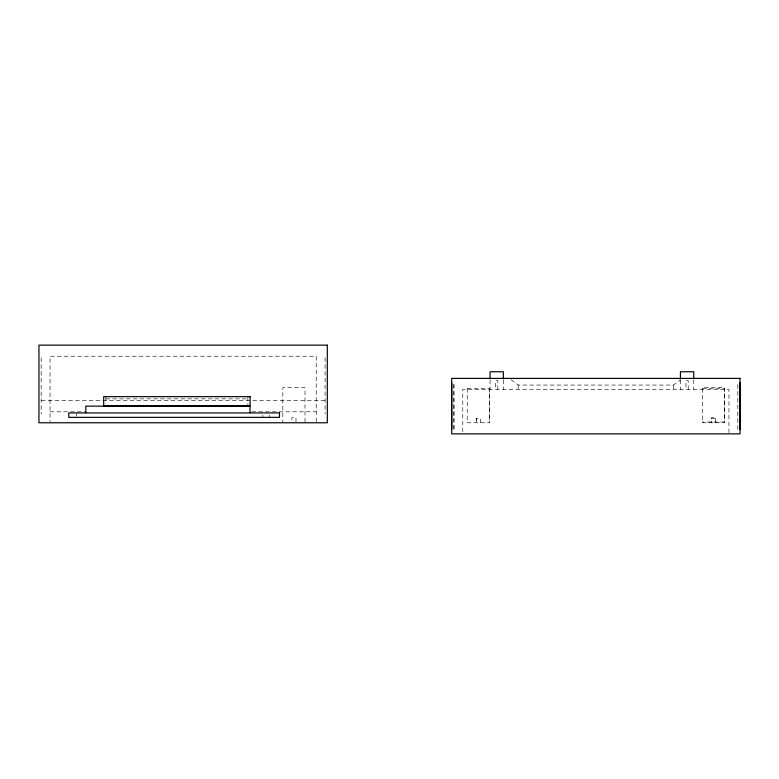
<?xml version="1.0" encoding="UTF-8"?>
<svg xmlns="http://www.w3.org/2000/svg" width="779" height="779" viewBox="0 0 779 779"><rect width="100%" height="100%" fill="white"/><g stroke="black" fill="none" stroke-linecap="round" stroke-linejoin="round"><path stroke-width="0.58" stroke-dasharray="3.9 2.92" d="M737.791 429.424L737.81 382.849M511.092 379.743L518.191 385.06L673.465 385.06L680.564 379.743M467.215 388.39L489.416 388.39L489.416 422.773L467.215 422.773L467.234 388.39M702.356 388.39L724.538 388.39L724.538 422.773L702.356 422.773L702.454 387.65L724.636 387.65L724.636 422.033L702.454 422.033M105.915 398.867L247.878 398.867M41.384 400.591L326.099 400.591M50.041 411.809L85.291 411.809M251.802 411.809L316.225 411.809M476.271 418.333L476.271 422.773L476.251 418.333L480.38 418.333L480.361 422.773M715.492 418.333L711.393 418.333L711.393 422.773M728.959 432.666L728.959 389.5L462.775 389.5L462.775 432.666M715.492 422.773L715.599 417.593L711.49 417.593L711.49 422.033M693.758 380.035L693.758 389.5M688.208 389.5L688.208 380.629L685.997 380.629L685.997 389.5M680.447 380.035L680.447 389.5M673.465 385.06L673.465 389.5M518.191 385.06L518.191 389.5M503.361 380.035L503.361 389.5M497.81 389.5L497.81 380.629L495.6 380.629L495.6 389.5M490.049 380.035L490.049 389.5M489.397 388.39L489.397 422.773M325.096 357.746L325.096 413.902M316.225 421.673L316.225 356.227L50.041 356.227L50.041 421.673M305.008 422.082L305.008 387.699L282.826 387.699L282.826 422.082M295.971 422.082L295.971 417.641L291.862 417.641L291.862 422.082M269.515 415.139L269.515 417.359M262.883 415.139L262.854 417.359M247.878 396.657L247.878 405.966M105.915 396.657L105.915 403.6M76.313 412.928L76.313 416.249M41.17 357.746L41.17 413.902M453.943 429.424L453.904 382.849L453.943 429.424"/><path stroke-width="1.17" d="M740.011 429.424L740.031 382.849M451.684 429.424L451.703 382.849M693.758 378.857L693.758 371.758L680.447 371.758L680.447 378.857M503.361 378.857L503.361 371.758L490.049 371.758L490.049 378.857M249.991 412.792L249.991 406.141L85.836 406.141L85.836 412.792M327.316 345.136L38.95 345.136L38.95 422.773L327.316 422.773L327.316 345.136M740.05 378.409L451.684 378.409L451.723 433.864L740.011 433.864L740.011 378.409M250.098 396.657L103.695 396.657L103.695 405.966L250.098 405.966L250.098 396.657M279.495 412.928L68.766 412.928L68.766 417.359L279.495 417.359L279.495 412.928"/></g></svg>
